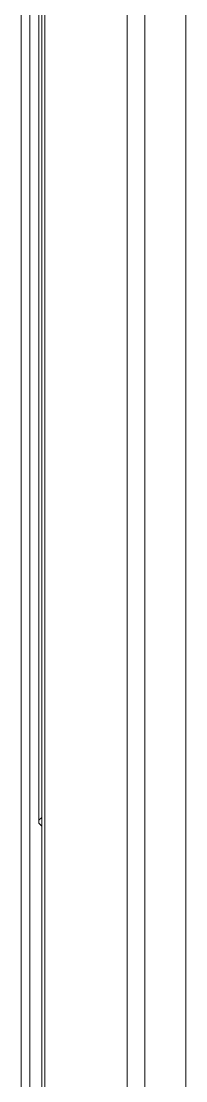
# Model space of a CAD drawing. Header units: centimetres. Extents: x -12.5 to 12.5, y -6.1 to 6.1.
# Drawn here: x -10.485 to -10.288, y -1.76 to -0.49 of the extents above; entities that cross this region are included whole.
import ezdxf

# ---------------------------------------------------------------- set-up
doc = ezdxf.new("R2010")
doc.units = ezdxf.units.CM
doc.header["$MEASUREMENT"] = 0
doc.layers.add('Camada 1', color=7, linetype='Continuous')

msp = doc.modelspace()

# ---------------------------------------------------------------- linework, layer by layer
at = {"layer": 'Camada 1', "lineweight": 9}
for points in [[(-10.48517, -3.75892), (-10.48517, -3.75892), (-10.48517, 3.74466), (-10.48517, 3.74466)], [(-10.47459, 3.72349), (-10.47459, 3.72349), (-10.47459, -3.73776), (-10.47459, -3.73776)], [(-10.45695, 3.66705), (-10.45695, 3.66705), (-10.45695, -3.68131), (-10.45695, -3.68131)], [(-10.35817, 3.66705), (-10.35817, 3.66705), (-10.35817, -3.68131), (-10.35817, -3.68131)], [(-10.337, -3.66015), (-10.337, -3.66015), (-10.337, 3.64588), (-10.337, 3.64588)], [(-10.28762, 3.64588), (-10.28762, 3.64588), (-10.28762, -3.66015), (-10.28762, -3.66015)], [(-10.46048, -1.55406), (-10.46048, -1.55406), (-10.46048, 1.5398), (-10.46048, 1.5398)], [(-10.464, 1.43397), (-10.464, 1.43397), (-10.464, -1.44823), (-10.464, -1.44823)], [(-10.46048, -1.4447), (-10.46048, -1.4447), (-10.46048, 1.43044), (-10.46048, 1.43044)], [(-10.464, -1.44823), (-10.464, -1.44823), (-10.46048, -1.4447), (-10.46048, -1.4447)], [(-10.46048, -1.55759), (-10.46048, -1.55759), (-10.46048, -1.55406), (-10.46048, -1.55406)], [(-10.46048, -2.45717), (-10.46048, -2.45717), (-10.46048, -1.55759), (-10.46048, -1.55759)]]:
    msp.add_open_spline(points, degree=3, dxfattribs=at)
for points, knots in [([(-10.46048, -1.44823), (-10.46048, -1.44823), (-10.46048, -1.44823), (-10.46048, -1.44823), (-10.46048, -1.44823), (-10.46048, -1.4447), (-10.46048, -1.4447)], [0, 0, 0, 0, 0.5, 0.5, 0.5, 1, 1, 1, 1]), ([(-10.46048, -1.45528), (-10.46048, -1.45528), (-10.46048, -1.45528), (-10.46048, -1.45528), (-10.46048, -1.45528), (-10.464, -1.45176), (-10.464, -1.45176), (-10.464, -1.45176), (-10.464, -1.44823), (-10.464, -1.44823)], [0, 0, 0, 0, 0.3333333, 0.3333333, 0.3333333, 0.6666667, 0.6666667, 0.6666667, 1, 1, 1, 1])]:
    msp.add_open_spline(points, degree=3, knots=knots, dxfattribs=at)

doc.saveas('drawing.dxf')
